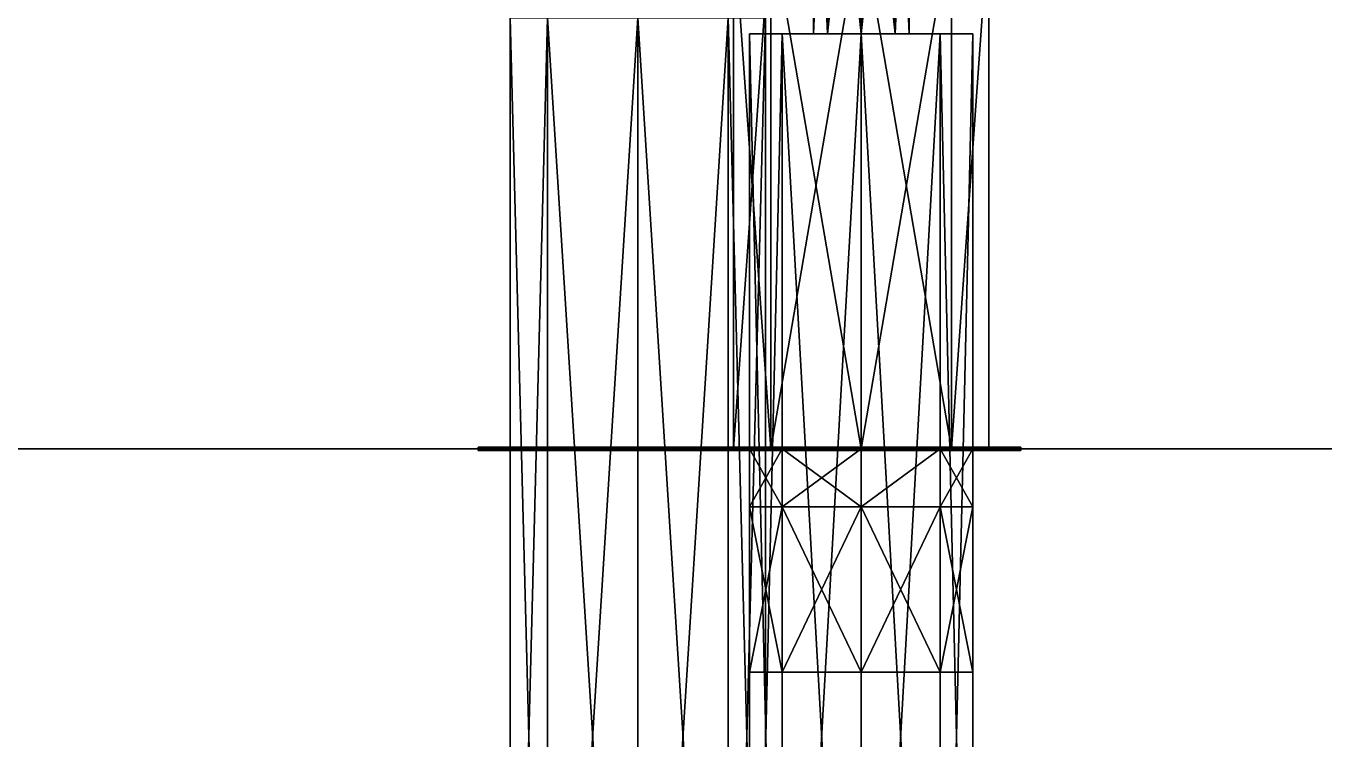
# Model space of a CAD drawing. Extents: x -150 to 2334, y -150 to 2984.
# Drawn here: x 2052.83 to 2093.5, y 767.37 to 789.71 of the extents above; entities that cross this region are included whole.
import ezdxf

# ---------------------------------------------------------------- set-up
doc = ezdxf.new("R2010")
doc.units = 0
for name, color, linetype in [('LAYER0', 7, 'CONTINUOUS'), ('LAYER108', 7, 'CONTINUOUS'), ('LAYER125', 7, 'CONTINUOUS'), ('LAYER142', 7, 'CONTINUOUS'), ('LAYER147', 9, 'CONTINUOUS'), ('LAYER159', 7, 'CONTINUOUS'), ('LAYER164', 9, 'CONTINUOUS'), ('LAYER23', 9, 'CONTINUOUS'), ('LAYER24', 251, 'CONTINUOUS'), ('LAYER243', 7, 'CONTINUOUS'), ('LAYER258', 7, 'CONTINUOUS'), ('LAYER274', 7, 'CONTINUOUS'), ('LAYER275', 251, 'CONTINUOUS'), ('LAYER277', 7, 'CONTINUOUS'), ('LAYER310', 7, 'CONTINUOUS'), ('LAYER48', 9, 'CONTINUOUS'), ('LAYER49', 251, 'CONTINUOUS')]:
    doc.layers.add(name, color=color, linetype=linetype)

msp = doc.modelspace()

# ---------------------------------------------------------------- linework, layer by layer
at = {"layer": 'LAYER0', "invisible_edges": 1}
for points in [[(2334, 2984, -5), (-150, -150, -5), (-150, 2984, -5), (2334, 2984, -5)], [(-150, -150, -5), (2334, 2984, -5), (2334, -150, -5), (-150, -150, -5)], [(2334, -150), (-150, 2984), (-150, -150), (2334, -150)], [(-150, 2984), (2334, -150), (2334, 2984), (-150, 2984)]]:
    msp.add_3dface(points, dxfattribs=at)
at = {"layer": 'LAYER108', "invisible_edges": 1}
for points in [[(2139.4, 1489.128, 866), (1674, 776.4584, 866), (2139.4, 776.4584, 866), (2139.4, 1489.128, 866)], [(1674, 776.4584, 866), (2139.4, 1489.128, 866), (1674, 1489.128, 866), (1674, 776.4584, 866)], [(1674, 1489.128, 848), (2139.4, 776.4584, 848), (1674, 776.4584, 848), (1674, 1489.128, 848)], [(2139.4, 776.4584, 848), (1674, 1489.128, 848), (2139.4, 1489.128, 848), (2139.4, 776.4584, 848)], [(2139.4, 776.4584, 848), (1674, 776.4584, 866), (1674, 776.4584, 848), (2139.4, 776.4584, 848)], [(1674, 776.4584, 866), (2139.4, 776.4584, 848), (2139.4, 776.4584, 866), (1674, 776.4584, 866)]]:
    msp.add_3dface(points, dxfattribs=at)
at = {"layer": 'LAYER125', "invisible_edges": 1}
for points in [[(2139.4, 1489.128, 1934), (1674, 776.4584, 1934), (2139.4, 776.4584, 1934), (2139.4, 1489.128, 1934)], [(1674, 776.4584, 1934), (2139.4, 1489.128, 1934), (1674, 1489.128, 1934), (1674, 776.4584, 1934)], [(1674, 1489.128, 1916), (2139.4, 776.4584, 1916), (1674, 776.4584, 1916), (1674, 1489.128, 1916)], [(2139.4, 776.4584, 1916), (1674, 1489.128, 1916), (2139.4, 1489.128, 1916), (2139.4, 776.4584, 1916)], [(2139.4, 776.4584, 1916), (1674, 776.4584, 1934), (1674, 776.4584, 1916), (2139.4, 776.4584, 1916)], [(1674, 776.4584, 1934), (2139.4, 776.4584, 1916), (2139.4, 776.4584, 1934), (1674, 776.4584, 1934)]]:
    msp.add_3dface(points, dxfattribs=at)
at = {"layer": 'LAYER142', "invisible_edges": 1}
for points in [[(2139.4, 1489.128, 1184), (1614, 776.4584, 1184), (2139.4, 776.4584, 1184), (2139.4, 1489.128, 1184)], [(1614, 776.4584, 1184), (2139.4, 1489.128, 1184), (1614, 1489.128, 1184), (1614, 776.4584, 1184)], [(1614, 1489.128, 1166), (2139.4, 776.4584, 1166), (1614, 776.4584, 1166), (1614, 1489.128, 1166)], [(2139.4, 776.4584, 1166), (1614, 1489.128, 1166), (2139.4, 1489.128, 1166), (2139.4, 776.4584, 1166)], [(2139.4, 776.4584, 1166), (1614, 776.4584, 1184), (1614, 776.4584, 1166), (2139.4, 776.4584, 1166)], [(1614, 776.4584, 1184), (2139.4, 776.4584, 1166), (2139.4, 776.4584, 1184), (1614, 776.4584, 1184)]]:
    msp.add_3dface(points, dxfattribs=at)
at = {"layer": 'LAYER147'}
for points in [[(2076.172, 792.9584, 1177.828), (2075, 792.9584, 1175), (2076.172, 776.4584, 1177.828), (2076.172, 792.9584, 1177.828)], [(2076.172, 776.4584, 1177.828), (2075, 792.9584, 1175), (2075, 776.4584, 1175), (2076.172, 776.4584, 1177.828)], [(2075, 792.9584, 1175), (2076.172, 792.9584, 1172.172), (2075, 776.4584, 1175), (2075, 792.9584, 1175)], [(2075, 776.4584, 1175), (2076.172, 792.9584, 1172.172), (2076.172, 776.4584, 1172.172), (2075, 776.4584, 1175)], [(2079, 792.9584, 1179), (2076.172, 792.9584, 1177.828), (2079, 776.4584, 1179), (2079, 792.9584, 1179)], [(2079, 776.4584, 1179), (2076.172, 792.9584, 1177.828), (2076.172, 776.4584, 1177.828), (2079, 776.4584, 1179)], [(2076.172, 792.9584, 1172.172), (2079, 792.9584, 1171), (2076.172, 776.4584, 1172.172), (2076.172, 792.9584, 1172.172)], [(2076.172, 776.4584, 1172.172), (2079, 792.9584, 1171), (2079, 776.4584, 1171), (2076.172, 776.4584, 1172.172)], [(2076.172, 792.9584, 1172.172), (2079, 792.9584, 1171), (2076.172, 776.4584, 1172.172), (2076.172, 792.9584, 1172.172)], [(2076.172, 776.4584, 1172.172), (2079, 792.9584, 1171), (2079, 776.4584, 1171), (2076.172, 776.4584, 1172.172)], [(2081.828, 792.9584, 1177.828), (2079, 792.9584, 1179), (2081.828, 776.4584, 1177.828), (2081.828, 792.9584, 1177.828)], [(2081.828, 776.4584, 1177.828), (2079, 792.9584, 1179), (2079, 776.4584, 1179), (2081.828, 776.4584, 1177.828)], [(2079, 792.9584, 1171), (2081.828, 792.9584, 1172.172), (2079, 776.4584, 1171), (2079, 792.9584, 1171)], [(2079, 776.4584, 1171), (2081.828, 792.9584, 1172.172), (2081.828, 776.4584, 1172.172), (2079, 776.4584, 1171)], [(2081.828, 792.9584, 1177.828), (2081.828, 776.4584, 1177.828), (2083, 792.9584, 1175), (2081.828, 792.9584, 1177.828)], [(2083, 792.9584, 1175), (2081.828, 776.4584, 1177.828), (2083, 776.4584, 1175), (2083, 792.9584, 1175)], [(2083, 776.4584, 1175), (2081.828, 776.4584, 1172.172), (2083, 792.9584, 1175), (2083, 776.4584, 1175)], [(2083, 792.9584, 1175), (2081.828, 776.4584, 1172.172), (2081.828, 792.9584, 1172.172), (2083, 792.9584, 1175)], [(2084, 776.5084, 1180), (2084, 776.5084, 1170), (2074, 776.5084, 1180), (2084, 776.5084, 1180)], [(2074, 776.5084, 1180), (2084, 776.5084, 1170), (2074, 776.5084, 1170), (2074, 776.5084, 1180)], [(2084, 776.4084, 1180), (2084, 776.5084, 1180), (2074, 776.4084, 1180), (2084, 776.4084, 1180)], [(2074, 776.4084, 1180), (2084, 776.5084, 1180), (2074, 776.5084, 1180), (2074, 776.4084, 1180)], [(2074, 776.5084, 1180), (2074, 776.4084, 1180), (2074, 776.5084, 1170), (2074, 776.5084, 1180)], [(2074, 776.5084, 1170), (2074, 776.4084, 1180), (2074, 776.4084, 1170), (2074, 776.5084, 1170)], [(2074, 776.4084, 1170), (2074, 776.5084, 1170), (2084, 776.4084, 1170), (2074, 776.4084, 1170)], [(2084, 776.4084, 1170), (2074, 776.5084, 1170), (2084, 776.5084, 1170), (2084, 776.4084, 1170)], [(2084, 776.5084, 1180), (2084, 776.5084, 1170), (2074, 776.5084, 1180), (2084, 776.5084, 1180)], [(2074, 776.5084, 1180), (2084, 776.5084, 1170), (2074, 776.5084, 1170), (2074, 776.5084, 1180)], [(2074, 776.5084, 1170), (2074, 776.4084, 1170), (2074, 776.5084, 1180), (2074, 776.5084, 1170)], [(2074, 776.5084, 1180), (2074, 776.4084, 1170), (2074, 776.4084, 1180), (2074, 776.5084, 1180)], [(2074, 776.4084, 1170), (2074, 776.5084, 1170), (2084, 776.4084, 1170), (2074, 776.4084, 1170)], [(2084, 776.4084, 1170), (2074, 776.5084, 1170), (2084, 776.5084, 1170), (2084, 776.4084, 1170)], [(2084, 776.4084, 1180), (2084, 776.5084, 1180), (2074, 776.4084, 1180), (2084, 776.4084, 1180)], [(2074, 776.4084, 1180), (2084, 776.5084, 1180), (2074, 776.5084, 1180), (2074, 776.4084, 1180)], [(2075.5, 776.4584, 1175), (2075.5, 774.6381, 1175), (2076.525, 776.4584, 1177.475), (2075.5, 776.4584, 1175)], [(2076.525, 776.4584, 1177.475), (2075.5, 774.6381, 1175), (2076.525, 774.6381, 1177.475), (2076.525, 776.4584, 1177.475)], [(2076.525, 776.4584, 1172.525), (2076.525, 774.6381, 1172.525), (2075.5, 776.4584, 1175), (2076.525, 776.4584, 1172.525)], [(2075.5, 776.4584, 1175), (2076.525, 774.6381, 1172.525), (2075.5, 774.6381, 1175), (2075.5, 776.4584, 1175)], [(2076.525, 776.4584, 1177.475), (2076.525, 774.6381, 1177.475), (2079, 776.4584, 1178.5), (2076.525, 776.4584, 1177.475)], [(2079, 776.4584, 1178.5), (2076.525, 774.6381, 1177.475), (2079, 774.6381, 1178.5), (2079, 776.4584, 1178.5)], [(2076.525, 774.6381, 1172.525), (2076.525, 776.4584, 1172.525), (2079, 774.6381, 1171.5), (2076.525, 774.6381, 1172.525)], [(2079, 774.6381, 1171.5), (2076.525, 776.4584, 1172.525), (2079, 776.4584, 1171.5), (2079, 774.6381, 1171.5)], [(2076.525, 776.4584, 1172.525), (2079, 776.4584, 1171.5), (2076.525, 774.6381, 1172.525), (2076.525, 776.4584, 1172.525)], [(2076.525, 774.6381, 1172.525), (2079, 776.4584, 1171.5), (2079, 774.6381, 1171.5), (2076.525, 774.6381, 1172.525)], [(2079, 776.4584, 1178.5), (2079, 774.6381, 1178.5), (2081.475, 776.4584, 1177.475), (2079, 776.4584, 1178.5)], [(2081.475, 776.4584, 1177.475), (2079, 774.6381, 1178.5), (2081.475, 774.6381, 1177.475), (2081.475, 776.4584, 1177.475)], [(2081.475, 774.6381, 1172.525), (2079, 774.6381, 1171.5), (2081.475, 776.4584, 1172.525), (2081.475, 774.6381, 1172.525)], [(2081.475, 776.4584, 1172.525), (2079, 774.6381, 1171.5), (2079, 776.4584, 1171.5), (2081.475, 776.4584, 1172.525)], [(2081.475, 774.6381, 1177.475), (2082.5, 774.6381, 1175), (2081.475, 776.4584, 1177.475), (2081.475, 774.6381, 1177.475)], [(2081.475, 776.4584, 1177.475), (2082.5, 774.6381, 1175), (2082.5, 776.4584, 1175), (2081.475, 776.4584, 1177.475)], [(2082.5, 774.6381, 1175), (2081.475, 774.6381, 1172.525), (2082.5, 776.4584, 1175), (2082.5, 774.6381, 1175)], [(2082.5, 776.4584, 1175), (2081.475, 774.6381, 1172.525), (2081.475, 776.4584, 1172.525), (2082.5, 776.4584, 1175)], [(2084, 776.5084, 1170), (2084, 776.4084, 1170), (2084, 776.5084, 1180), (2084, 776.5084, 1170)], [(2084, 776.5084, 1180), (2084, 776.4084, 1170), (2084, 776.4084, 1180), (2084, 776.5084, 1180)], [(2084, 776.4084, 1170), (2084, 776.5084, 1170), (2084, 776.4084, 1180), (2084, 776.4084, 1170)], [(2084, 776.4084, 1180), (2084, 776.5084, 1170), (2084, 776.5084, 1180), (2084, 776.4084, 1180)], [(2084, 776.4084, 1180), (2084, 776.4084, 1170), (2074, 776.4084, 1180), (2084, 776.4084, 1180)], [(2074, 776.4084, 1180), (2084, 776.4084, 1170), (2074, 776.4084, 1170), (2074, 776.4084, 1180)], [(2074, 776.4084, 1180), (2074, 776.4084, 1170), (2084, 776.4084, 1180), (2074, 776.4084, 1180)], [(2084, 776.4084, 1180), (2074, 776.4084, 1170), (2084, 776.4084, 1170), (2084, 776.4084, 1180)], [(2076.525, 774.6381, 1177.475), (2075.5, 774.6381, 1175), (2076.525, 769.4584, 1177.475), (2076.525, 774.6381, 1177.475)], [(2076.525, 769.4584, 1177.475), (2075.5, 774.6381, 1175), (2075.5, 769.4584, 1175), (2076.525, 769.4584, 1177.475)], [(2075.5, 774.6381, 1175), (2076.525, 774.6381, 1172.525), (2075.5, 769.4584, 1175), (2075.5, 774.6381, 1175)], [(2075.5, 769.4584, 1175), (2076.525, 774.6381, 1172.525), (2076.525, 769.4584, 1172.525), (2075.5, 769.4584, 1175)], [(2079, 774.6381, 1178.5), (2076.525, 774.6381, 1177.475), (2079, 769.4584, 1178.5), (2079, 774.6381, 1178.5)], [(2079, 769.4584, 1178.5), (2076.525, 774.6381, 1177.475), (2076.525, 769.4584, 1177.475), (2079, 769.4584, 1178.5)], [(2076.525, 769.4584, 1172.525), (2076.525, 774.6381, 1172.525), (2079, 769.4584, 1171.5), (2076.525, 769.4584, 1172.525)], [(2079, 769.4584, 1171.5), (2076.525, 774.6381, 1172.525), (2079, 774.6381, 1171.5), (2079, 769.4584, 1171.5)], [(2076.525, 774.6381, 1172.525), (2079, 774.6381, 1171.5), (2076.525, 769.4584, 1172.525), (2076.525, 774.6381, 1172.525)], [(2076.525, 769.4584, 1172.525), (2079, 774.6381, 1171.5), (2079, 769.4584, 1171.5), (2076.525, 769.4584, 1172.525)], [(2081.475, 774.6381, 1177.475), (2079, 774.6381, 1178.5), (2081.475, 769.4584, 1177.475), (2081.475, 774.6381, 1177.475)], [(2081.475, 769.4584, 1177.475), (2079, 774.6381, 1178.5), (2079, 769.4584, 1178.5), (2081.475, 769.4584, 1177.475)], [(2081.475, 769.4584, 1172.525), (2079, 769.4584, 1171.5), (2081.475, 774.6381, 1172.525), (2081.475, 769.4584, 1172.525)], [(2081.475, 774.6381, 1172.525), (2079, 769.4584, 1171.5), (2079, 774.6381, 1171.5), (2081.475, 774.6381, 1172.525)], [(2081.475, 769.4584, 1177.475), (2082.5, 769.4584, 1175), (2081.475, 774.6381, 1177.475), (2081.475, 769.4584, 1177.475)], [(2081.475, 774.6381, 1177.475), (2082.5, 769.4584, 1175), (2082.5, 774.6381, 1175), (2081.475, 774.6381, 1177.475)], [(2082.5, 769.4584, 1175), (2081.475, 769.4584, 1172.525), (2082.5, 774.6381, 1175), (2082.5, 769.4584, 1175)], [(2082.5, 774.6381, 1175), (2081.475, 769.4584, 1172.525), (2081.475, 774.6381, 1172.525), (2082.5, 774.6381, 1175)], [(2076.525, 769.4584, 1177.475), (2075.5, 769.4584, 1175), (2082.5, 769.4584, 1175), (2076.525, 769.4584, 1177.475)], [(2082.5, 769.4584, 1175), (2075.5, 769.4584, 1175), (2081.475, 769.4584, 1172.525), (2082.5, 769.4584, 1175)], [(2081.475, 769.4584, 1172.525), (2075.5, 769.4584, 1175), (2079, 769.4584, 1171.5), (2081.475, 769.4584, 1172.525)], [(2079, 769.4584, 1171.5), (2075.5, 769.4584, 1175), (2076.525, 769.4584, 1172.525), (2079, 769.4584, 1171.5)], [(2079, 769.4584, 1178.5), (2076.525, 769.4584, 1177.475), (2081.475, 769.4584, 1177.475), (2079, 769.4584, 1178.5)], [(2081.475, 769.4584, 1177.475), (2076.525, 769.4584, 1177.475), (2082.5, 769.4584, 1175), (2081.475, 769.4584, 1177.475)]]:
    msp.add_3dface(points, dxfattribs=at)
at = {"layer": 'LAYER159', "invisible_edges": 1}
for points in [[(2139.4, 1489.128, 1578), (1614, 776.4584, 1578), (2139.4, 776.4584, 1578), (2139.4, 1489.128, 1578)], [(1614, 776.4584, 1578), (2139.4, 1489.128, 1578), (1614, 1489.128, 1578), (1614, 776.4584, 1578)], [(1614, 1489.128, 1560), (2139.4, 776.4584, 1560), (1614, 776.4584, 1560), (1614, 1489.128, 1560)], [(2139.4, 776.4584, 1560), (1614, 1489.128, 1560), (2139.4, 1489.128, 1560), (2139.4, 776.4584, 1560)], [(2139.4, 776.4584, 1560), (1614, 776.4584, 1578), (1614, 776.4584, 1560), (2139.4, 776.4584, 1560)], [(1614, 776.4584, 1578), (2139.4, 776.4584, 1560), (2139.4, 776.4584, 1578), (1614, 776.4584, 1578)]]:
    msp.add_3dface(points, dxfattribs=at)
at = {"layer": 'LAYER164'}
for points in [[(2076.172, 792.9584, 1571.828), (2075, 792.9584, 1569), (2076.172, 776.4584, 1571.828), (2076.172, 792.9584, 1571.828)], [(2076.172, 776.4584, 1571.828), (2075, 792.9584, 1569), (2075, 776.4584, 1569), (2076.172, 776.4584, 1571.828)], [(2075, 792.9584, 1569), (2076.172, 792.9584, 1566.172), (2075, 776.4584, 1569), (2075, 792.9584, 1569)], [(2075, 776.4584, 1569), (2076.172, 792.9584, 1566.172), (2076.172, 776.4584, 1566.172), (2075, 776.4584, 1569)], [(2079, 792.9584, 1573), (2076.172, 792.9584, 1571.828), (2079, 776.4584, 1573), (2079, 792.9584, 1573)], [(2079, 776.4584, 1573), (2076.172, 792.9584, 1571.828), (2076.172, 776.4584, 1571.828), (2079, 776.4584, 1573)], [(2076.172, 792.9584, 1566.172), (2079, 792.9584, 1565), (2076.172, 776.4584, 1566.172), (2076.172, 792.9584, 1566.172)], [(2076.172, 776.4584, 1566.172), (2079, 792.9584, 1565), (2079, 776.4584, 1565), (2076.172, 776.4584, 1566.172)], [(2076.172, 792.9584, 1566.172), (2079, 792.9584, 1565), (2076.172, 776.4584, 1566.172), (2076.172, 792.9584, 1566.172)], [(2076.172, 776.4584, 1566.172), (2079, 792.9584, 1565), (2079, 776.4584, 1565), (2076.172, 776.4584, 1566.172)], [(2081.828, 792.9584, 1571.828), (2079, 792.9584, 1573), (2081.828, 776.4584, 1571.828), (2081.828, 792.9584, 1571.828)], [(2081.828, 776.4584, 1571.828), (2079, 792.9584, 1573), (2079, 776.4584, 1573), (2081.828, 776.4584, 1571.828)], [(2079, 792.9584, 1565), (2081.828, 792.9584, 1566.172), (2079, 776.4584, 1565), (2079, 792.9584, 1565)], [(2079, 776.4584, 1565), (2081.828, 792.9584, 1566.172), (2081.828, 776.4584, 1566.172), (2079, 776.4584, 1565)], [(2081.828, 792.9584, 1571.828), (2081.828, 776.4584, 1571.828), (2083, 792.9584, 1569), (2081.828, 792.9584, 1571.828)], [(2083, 792.9584, 1569), (2081.828, 776.4584, 1571.828), (2083, 776.4584, 1569), (2083, 792.9584, 1569)], [(2083, 776.4584, 1569), (2081.828, 776.4584, 1566.172), (2083, 792.9584, 1569), (2083, 776.4584, 1569)], [(2083, 792.9584, 1569), (2081.828, 776.4584, 1566.172), (2081.828, 792.9584, 1566.172), (2083, 792.9584, 1569)], [(2084, 776.5084, 1574), (2084, 776.5084, 1564), (2074, 776.5084, 1574), (2084, 776.5084, 1574)], [(2074, 776.5084, 1574), (2084, 776.5084, 1564), (2074, 776.5084, 1564), (2074, 776.5084, 1574)], [(2084, 776.4084, 1574), (2084, 776.5084, 1574), (2074, 776.4084, 1574), (2084, 776.4084, 1574)], [(2074, 776.4084, 1574), (2084, 776.5084, 1574), (2074, 776.5084, 1574), (2074, 776.4084, 1574)], [(2074, 776.5084, 1574), (2074, 776.4084, 1574), (2074, 776.5084, 1564), (2074, 776.5084, 1574)], [(2074, 776.5084, 1564), (2074, 776.4084, 1574), (2074, 776.4084, 1564), (2074, 776.5084, 1564)], [(2074, 776.4084, 1564), (2074, 776.5084, 1564), (2084, 776.4084, 1564), (2074, 776.4084, 1564)], [(2084, 776.4084, 1564), (2074, 776.5084, 1564), (2084, 776.5084, 1564), (2084, 776.4084, 1564)], [(2084, 776.5084, 1574), (2084, 776.5084, 1564), (2074, 776.5084, 1574), (2084, 776.5084, 1574)], [(2074, 776.5084, 1574), (2084, 776.5084, 1564), (2074, 776.5084, 1564), (2074, 776.5084, 1574)], [(2074, 776.5084, 1564), (2074, 776.4084, 1564), (2074, 776.5084, 1574), (2074, 776.5084, 1564)], [(2074, 776.5084, 1574), (2074, 776.4084, 1564), (2074, 776.4084, 1574), (2074, 776.5084, 1574)], [(2074, 776.4084, 1564), (2074, 776.5084, 1564), (2084, 776.4084, 1564), (2074, 776.4084, 1564)], [(2084, 776.4084, 1564), (2074, 776.5084, 1564), (2084, 776.5084, 1564), (2084, 776.4084, 1564)], [(2084, 776.4084, 1574), (2084, 776.5084, 1574), (2074, 776.4084, 1574), (2084, 776.4084, 1574)], [(2074, 776.4084, 1574), (2084, 776.5084, 1574), (2074, 776.5084, 1574), (2074, 776.4084, 1574)], [(2075.5, 776.4584, 1569), (2075.5, 774.6381, 1569), (2076.525, 776.4584, 1571.475), (2075.5, 776.4584, 1569)], [(2076.525, 776.4584, 1571.475), (2075.5, 774.6381, 1569), (2076.525, 774.6381, 1571.475), (2076.525, 776.4584, 1571.475)], [(2076.525, 776.4584, 1566.525), (2076.525, 774.6381, 1566.525), (2075.5, 776.4584, 1569), (2076.525, 776.4584, 1566.525)], [(2075.5, 776.4584, 1569), (2076.525, 774.6381, 1566.525), (2075.5, 774.6381, 1569), (2075.5, 776.4584, 1569)], [(2076.525, 776.4584, 1571.475), (2076.525, 774.6381, 1571.475), (2079, 776.4584, 1572.5), (2076.525, 776.4584, 1571.475)], [(2079, 776.4584, 1572.5), (2076.525, 774.6381, 1571.475), (2079, 774.6381, 1572.5), (2079, 776.4584, 1572.5)], [(2076.525, 774.6381, 1566.525), (2076.525, 776.4584, 1566.525), (2079, 774.6381, 1565.5), (2076.525, 774.6381, 1566.525)], [(2079, 774.6381, 1565.5), (2076.525, 776.4584, 1566.525), (2079, 776.4584, 1565.5), (2079, 774.6381, 1565.5)], [(2076.525, 776.4584, 1566.525), (2079, 776.4584, 1565.5), (2076.525, 774.6381, 1566.525), (2076.525, 776.4584, 1566.525)], [(2076.525, 774.6381, 1566.525), (2079, 776.4584, 1565.5), (2079, 774.6381, 1565.5), (2076.525, 774.6381, 1566.525)], [(2079, 776.4584, 1572.5), (2079, 774.6381, 1572.5), (2081.475, 776.4584, 1571.475), (2079, 776.4584, 1572.5)], [(2081.475, 776.4584, 1571.475), (2079, 774.6381, 1572.5), (2081.475, 774.6381, 1571.475), (2081.475, 776.4584, 1571.475)], [(2081.475, 774.6381, 1566.525), (2079, 774.6381, 1565.5), (2081.475, 776.4584, 1566.525), (2081.475, 774.6381, 1566.525)], [(2081.475, 776.4584, 1566.525), (2079, 774.6381, 1565.5), (2079, 776.4584, 1565.5), (2081.475, 776.4584, 1566.525)], [(2081.475, 774.6381, 1571.475), (2082.5, 774.6381, 1569), (2081.475, 776.4584, 1571.475), (2081.475, 774.6381, 1571.475)], [(2081.475, 776.4584, 1571.475), (2082.5, 774.6381, 1569), (2082.5, 776.4584, 1569), (2081.475, 776.4584, 1571.475)], [(2082.5, 774.6381, 1569), (2081.475, 774.6381, 1566.525), (2082.5, 776.4584, 1569), (2082.5, 774.6381, 1569)], [(2082.5, 776.4584, 1569), (2081.475, 774.6381, 1566.525), (2081.475, 776.4584, 1566.525), (2082.5, 776.4584, 1569)], [(2084, 776.5084, 1564), (2084, 776.4084, 1564), (2084, 776.5084, 1574), (2084, 776.5084, 1564)], [(2084, 776.5084, 1574), (2084, 776.4084, 1564), (2084, 776.4084, 1574), (2084, 776.5084, 1574)], [(2084, 776.4084, 1564), (2084, 776.5084, 1564), (2084, 776.4084, 1574), (2084, 776.4084, 1564)], [(2084, 776.4084, 1574), (2084, 776.5084, 1564), (2084, 776.5084, 1574), (2084, 776.4084, 1574)], [(2084, 776.4084, 1574), (2084, 776.4084, 1564), (2074, 776.4084, 1574), (2084, 776.4084, 1574)], [(2074, 776.4084, 1574), (2084, 776.4084, 1564), (2074, 776.4084, 1564), (2074, 776.4084, 1574)], [(2074, 776.4084, 1574), (2074, 776.4084, 1564), (2084, 776.4084, 1574), (2074, 776.4084, 1574)], [(2084, 776.4084, 1574), (2074, 776.4084, 1564), (2084, 776.4084, 1564), (2084, 776.4084, 1574)], [(2076.525, 774.6381, 1571.475), (2075.5, 774.6381, 1569), (2076.525, 769.4584, 1571.475), (2076.525, 774.6381, 1571.475)], [(2076.525, 769.4584, 1571.475), (2075.5, 774.6381, 1569), (2075.5, 769.4584, 1569), (2076.525, 769.4584, 1571.475)], [(2075.5, 774.6381, 1569), (2076.525, 774.6381, 1566.525), (2075.5, 769.4584, 1569), (2075.5, 774.6381, 1569)], [(2075.5, 769.4584, 1569), (2076.525, 774.6381, 1566.525), (2076.525, 769.4584, 1566.525), (2075.5, 769.4584, 1569)], [(2079, 774.6381, 1572.5), (2076.525, 774.6381, 1571.475), (2079, 769.4584, 1572.5), (2079, 774.6381, 1572.5)], [(2079, 769.4584, 1572.5), (2076.525, 774.6381, 1571.475), (2076.525, 769.4584, 1571.475), (2079, 769.4584, 1572.5)], [(2076.525, 769.4584, 1566.525), (2076.525, 774.6381, 1566.525), (2079, 769.4584, 1565.5), (2076.525, 769.4584, 1566.525)], [(2079, 769.4584, 1565.5), (2076.525, 774.6381, 1566.525), (2079, 774.6381, 1565.5), (2079, 769.4584, 1565.5)], [(2076.525, 774.6381, 1566.525), (2079, 774.6381, 1565.5), (2076.525, 769.4584, 1566.525), (2076.525, 774.6381, 1566.525)], [(2076.525, 769.4584, 1566.525), (2079, 774.6381, 1565.5), (2079, 769.4584, 1565.5), (2076.525, 769.4584, 1566.525)], [(2081.475, 774.6381, 1571.475), (2079, 774.6381, 1572.5), (2081.475, 769.4584, 1571.475), (2081.475, 774.6381, 1571.475)], [(2081.475, 769.4584, 1571.475), (2079, 774.6381, 1572.5), (2079, 769.4584, 1572.5), (2081.475, 769.4584, 1571.475)], [(2081.475, 769.4584, 1566.525), (2079, 769.4584, 1565.5), (2081.475, 774.6381, 1566.525), (2081.475, 769.4584, 1566.525)], [(2081.475, 774.6381, 1566.525), (2079, 769.4584, 1565.5), (2079, 774.6381, 1565.5), (2081.475, 774.6381, 1566.525)], [(2081.475, 769.4584, 1571.475), (2082.5, 769.4584, 1569), (2081.475, 774.6381, 1571.475), (2081.475, 769.4584, 1571.475)], [(2081.475, 774.6381, 1571.475), (2082.5, 769.4584, 1569), (2082.5, 774.6381, 1569), (2081.475, 774.6381, 1571.475)], [(2082.5, 769.4584, 1569), (2081.475, 769.4584, 1566.525), (2082.5, 774.6381, 1569), (2082.5, 769.4584, 1569)], [(2082.5, 774.6381, 1569), (2081.475, 769.4584, 1566.525), (2081.475, 774.6381, 1566.525), (2082.5, 774.6381, 1569)], [(2076.525, 769.4584, 1571.475), (2075.5, 769.4584, 1569), (2082.5, 769.4584, 1569), (2076.525, 769.4584, 1571.475)], [(2082.5, 769.4584, 1569), (2075.5, 769.4584, 1569), (2081.475, 769.4584, 1566.525), (2082.5, 769.4584, 1569)], [(2081.475, 769.4584, 1566.525), (2075.5, 769.4584, 1569), (2079, 769.4584, 1565.5), (2081.475, 769.4584, 1566.525)], [(2079, 769.4584, 1565.5), (2075.5, 769.4584, 1569), (2076.525, 769.4584, 1566.525), (2079, 769.4584, 1565.5)], [(2079, 769.4584, 1572.5), (2076.525, 769.4584, 1571.475), (2081.475, 769.4584, 1571.475), (2079, 769.4584, 1572.5)], [(2081.475, 769.4584, 1571.475), (2076.525, 769.4584, 1571.475), (2082.5, 769.4584, 1569), (2081.475, 769.4584, 1571.475)]]:
    msp.add_3dface(points, dxfattribs=at)
at = {"layer": 'LAYER23'}
for points in [[(2077.939, 799.457, 858.0607), (2077.5, 799.457, 857), (2077.5, 789.457, 857), (2077.939, 799.457, 858.0607)], [(2077.939, 789.457, 858.0607), (2077.939, 799.457, 858.0607), (2077.5, 789.457, 857), (2077.939, 789.457, 858.0607)], [(2077.5, 799.457, 857), (2077.939, 799.457, 855.9393), (2077.939, 789.457, 855.9393), (2077.5, 799.457, 857)], [(2077.5, 789.457, 857), (2077.5, 799.457, 857), (2077.939, 789.457, 855.9393), (2077.5, 789.457, 857)], [(2079, 799.457, 858.5), (2077.939, 799.457, 858.0607), (2077.939, 789.457, 858.0607), (2079, 799.457, 858.5)], [(2079, 789.457, 858.5), (2079, 799.457, 858.5), (2077.939, 789.457, 858.0607), (2079, 789.457, 858.5)], [(2077.939, 799.457, 855.9393), (2079, 799.457, 855.5), (2079, 789.457, 855.5), (2077.939, 799.457, 855.9393)], [(2077.939, 789.457, 855.9393), (2077.939, 799.457, 855.9393), (2079, 789.457, 855.5), (2077.939, 789.457, 855.9393)], [(2080.061, 799.457, 858.0607), (2079, 799.457, 858.5), (2079, 789.457, 858.5), (2080.061, 799.457, 858.0607)], [(2080.061, 789.457, 858.0607), (2080.061, 799.457, 858.0607), (2079, 789.457, 858.5), (2080.061, 789.457, 858.0607)], [(2079, 799.457, 855.5), (2080.061, 799.457, 855.9393), (2080.061, 789.457, 855.9393), (2079, 799.457, 855.5)], [(2079, 789.457, 855.5), (2079, 799.457, 855.5), (2080.061, 789.457, 855.9393), (2079, 789.457, 855.5)], [(2080.5, 799.457, 857), (2080.061, 799.457, 858.0607), (2080.061, 789.457, 858.0607), (2080.5, 799.457, 857)], [(2080.5, 789.457, 857), (2080.5, 799.457, 857), (2080.061, 789.457, 858.0607), (2080.5, 789.457, 857)], [(2080.061, 799.457, 855.9393), (2080.5, 799.457, 857), (2080.5, 789.457, 857), (2080.061, 799.457, 855.9393)], [(2080.061, 789.457, 855.9393), (2080.061, 799.457, 855.9393), (2080.5, 789.457, 857), (2080.061, 789.457, 855.9393)], [(2075.5, 789.457, 857), (2081.475, 789.457, 854.5251), (2076.525, 789.457, 854.5251), (2075.5, 789.457, 857)], [(2076.525, 789.457, 859.4749), (2081.475, 789.457, 854.5251), (2075.5, 789.457, 857), (2076.525, 789.457, 859.4749)], [(2076.525, 789.457, 859.4749), (2075.5, 789.457, 857), (2075.5, 745.457, 857), (2076.525, 789.457, 859.4749)], [(2076.525, 745.457, 859.4749), (2076.525, 789.457, 859.4749), (2075.5, 745.457, 857), (2076.525, 745.457, 859.4749)], [(2075.5, 789.457, 857), (2076.525, 789.457, 854.5251), (2076.525, 745.457, 854.5251), (2075.5, 789.457, 857)], [(2075.5, 745.457, 857), (2075.5, 789.457, 857), (2076.525, 745.457, 854.5251), (2075.5, 745.457, 857)], [(2081.475, 789.457, 854.5251), (2079, 789.457, 853.5), (2076.525, 789.457, 854.5251), (2081.475, 789.457, 854.5251)], [(2082.5, 789.457, 857), (2081.475, 789.457, 854.5251), (2076.525, 789.457, 859.4749), (2082.5, 789.457, 857)], [(2081.475, 789.457, 859.4749), (2082.5, 789.457, 857), (2076.525, 789.457, 859.4749), (2081.475, 789.457, 859.4749)], [(2079, 789.457, 860.5), (2081.475, 789.457, 859.4749), (2076.525, 789.457, 859.4749), (2079, 789.457, 860.5)], [(2079, 789.457, 860.5), (2076.525, 789.457, 859.4749), (2076.525, 745.457, 859.4749), (2079, 789.457, 860.5)], [(2079, 745.457, 860.5), (2079, 789.457, 860.5), (2076.525, 745.457, 859.4749), (2079, 745.457, 860.5)], [(2076.525, 789.457, 854.5251), (2079, 789.457, 853.5), (2079, 745.457, 853.5), (2076.525, 789.457, 854.5251)], [(2076.525, 745.457, 854.5251), (2076.525, 789.457, 854.5251), (2079, 745.457, 853.5), (2076.525, 745.457, 854.5251)], [(2081.475, 789.457, 859.4749), (2079, 789.457, 860.5), (2079, 745.457, 860.5), (2081.475, 789.457, 859.4749)], [(2081.475, 745.457, 859.4749), (2081.475, 789.457, 859.4749), (2079, 745.457, 860.5), (2081.475, 745.457, 859.4749)], [(2079, 789.457, 853.5), (2081.475, 789.457, 854.5251), (2081.475, 745.457, 854.5251), (2079, 789.457, 853.5)], [(2079, 745.457, 853.5), (2079, 789.457, 853.5), (2081.475, 745.457, 854.5251), (2079, 745.457, 853.5)], [(2082.5, 789.457, 857), (2081.475, 789.457, 859.4749), (2081.475, 745.457, 859.4749), (2082.5, 789.457, 857)], [(2082.5, 745.457, 857), (2082.5, 789.457, 857), (2081.475, 745.457, 859.4749), (2082.5, 745.457, 857)], [(2081.475, 789.457, 854.5251), (2082.5, 789.457, 857), (2082.5, 745.457, 857), (2081.475, 789.457, 854.5251)], [(2081.475, 745.457, 854.5251), (2081.475, 789.457, 854.5251), (2082.5, 745.457, 857), (2081.475, 745.457, 854.5251)]]:
    msp.add_3dface(points, dxfattribs=at)
at = {"layer": 'LAYER24'}
for points in [[(2074, 776.407, 852), (2074, 776.407, 852), (2074, 776.507, 852), (2074, 776.407, 852)], [(2074, 776.507, 862), (2074, 776.507, 852), (2074, 776.407, 852), (2074, 776.407, 862)], [(2084, 776.407, 852), (2074, 776.407, 852), (2074, 776.507, 852), (2084, 776.507, 852)], [(2084, 776.507, 852), (2074, 776.507, 852), (2074, 776.507, 862), (2084, 776.507, 862)], [(2084, 776.507, 862), (2074, 776.507, 862), (2074, 776.407, 862), (2084, 776.407, 862)], [(2084, 776.507, 862), (2084, 776.507, 852), (2084, 776.507, 862)], [(2084, 776.407, 862), (2084, 776.407, 862), (2084, 776.507, 862), (2084, 776.407, 862)], [(2084, 776.407, 862), (2084, 776.407, 852), (2084, 776.507, 852), (2084, 776.507, 862)], [(2084, 776.407, 852), (2074, 776.407, 852), (2074, 776.407, 852), (2084, 776.407, 852)], [(2074, 776.407, 862), (2074, 776.407, 852), (2084, 776.407, 852), (2084, 776.407, 862)]]:
    msp.add_3dface(points, dxfattribs=at)
at = {"layer": 'LAYER243', "invisible_edges": 1}
for points in [[(2164, 776.458), (1614, 758.458), (1614, 776.458), (2164, 776.458)], [(1614, 758.458), (2164, 776.458), (2164, 758.458), (1614, 758.458)], [(2164, 758.458, 2350), (1614, 776.458, 2350), (1614, 758.458, 2350), (2164, 758.458, 2350)], [(1614, 776.458, 2350), (2164, 758.458, 2350), (2164, 776.458, 2350), (1614, 776.458, 2350)], [(1614, 776.458, 2350), (2164, 776.458), (1614, 776.458), (1614, 776.458, 2350)], [(2164, 776.458), (1614, 776.458, 2350), (2164, 776.458, 2350), (2164, 776.458)]]:
    msp.add_3dface(points, dxfattribs=at)
at = {"layer": 'LAYER258'}
for points in [[(2069.172, 744.958, 86.17157), (2068, 789.958, 89), (2069.172, 789.958, 86.17157), (2069.172, 744.958, 86.17157)], [(2068, 744.958, 89), (2068, 789.958, 89), (2069.172, 744.958, 86.17157), (2068, 744.958, 89)], [(2068, 744.958, 89), (2069.172, 789.958, 91.82843), (2068, 789.958, 89), (2068, 744.958, 89)], [(2069.172, 744.958, 91.82843), (2069.172, 789.958, 91.82843), (2068, 744.958, 89), (2069.172, 744.958, 91.82843)], [(2072, 744.958, 85), (2069.172, 789.958, 86.17157), (2072, 789.958, 85), (2072, 744.958, 85)], [(2069.172, 744.958, 86.17157), (2069.172, 789.958, 86.17157), (2072, 744.958, 85), (2069.172, 744.958, 86.17157)], [(2069.172, 744.958, 91.82843), (2072, 789.958, 93), (2069.172, 789.958, 91.82843), (2069.172, 744.958, 91.82843)], [(2072, 744.958, 93), (2072, 789.958, 93), (2069.172, 744.958, 91.82843), (2072, 744.958, 93)], [(2074.828, 789.958, 86.17157), (2072, 744.958, 85), (2072, 789.958, 85), (2074.828, 789.958, 86.17157)], [(2074.828, 744.958, 86.17157), (2072, 744.958, 85), (2074.828, 789.958, 86.17157), (2074.828, 744.958, 86.17157)], [(2074.828, 789.958, 91.82843), (2072, 744.958, 93), (2074.828, 744.958, 91.82843), (2074.828, 789.958, 91.82843)], [(2072, 789.958, 93), (2072, 744.958, 93), (2074.828, 789.958, 91.82843), (2072, 789.958, 93)], [(2074.828, 789.958, 86.17157), (2076, 744.958, 89), (2074.828, 744.958, 86.17157), (2074.828, 789.958, 86.17157)], [(2076, 789.958, 89), (2076, 744.958, 89), (2074.828, 789.958, 86.17157), (2076, 789.958, 89)], [(2076, 789.958, 89), (2074.828, 744.958, 91.82843), (2076, 744.958, 89), (2076, 789.958, 89)], [(2074.828, 789.958, 91.82843), (2074.828, 744.958, 91.82843), (2076, 789.958, 89), (2074.828, 789.958, 91.82843)], [(2077, 776.508, 84), (2067, 776.408, 84), (2067, 776.508, 84), (2077, 776.508, 84)], [(2077, 776.408, 84), (2067, 776.408, 84), (2077, 776.508, 84), (2077, 776.408, 84)], [(2067, 776.508, 94), (2077, 776.408, 94), (2077, 776.508, 94), (2067, 776.508, 94)], [(2067, 776.408, 94), (2077, 776.408, 94), (2067, 776.508, 94), (2067, 776.408, 94)], [(2067, 776.508, 94), (2067, 776.408, 84), (2067, 776.408, 94), (2067, 776.508, 94)], [(2067, 776.508, 84), (2067, 776.408, 84), (2067, 776.508, 94), (2067, 776.508, 84)], [(2067, 776.508, 94), (2077, 776.508, 84), (2067, 776.508, 84), (2067, 776.508, 94)], [(2077, 776.508, 94), (2077, 776.508, 84), (2067, 776.508, 94), (2077, 776.508, 94)], [(2077, 776.508, 94), (2077, 776.408, 84), (2077, 776.508, 84), (2077, 776.508, 94)], [(2077, 776.408, 94), (2077, 776.408, 84), (2077, 776.508, 94), (2077, 776.408, 94)], [(2077, 776.408, 94), (2067, 776.408, 84), (2077, 776.408, 84), (2077, 776.408, 94)], [(2067, 776.408, 94), (2067, 776.408, 84), (2077, 776.408, 94), (2067, 776.408, 94)]]:
    msp.add_3dface(points, dxfattribs=at)
at = {"layer": 'LAYER274'}
for points in [[(2069.172, 789.958, 2342.828), (2068, 744.958, 2340), (2069.172, 744.958, 2342.828), (2069.172, 789.958, 2342.828)], [(2068, 789.958, 2340), (2068, 744.958, 2340), (2069.172, 789.958, 2342.828), (2068, 789.958, 2340)], [(2068, 789.958, 2340), (2069.172, 744.958, 2337.172), (2068, 744.958, 2340), (2068, 789.958, 2340)], [(2069.172, 789.958, 2337.172), (2069.172, 744.958, 2337.172), (2068, 789.958, 2340), (2069.172, 789.958, 2337.172)], [(2072, 789.958, 2344), (2069.172, 744.958, 2342.828), (2072, 744.958, 2344), (2072, 789.958, 2344)], [(2069.172, 789.958, 2342.828), (2069.172, 744.958, 2342.828), (2072, 789.958, 2344), (2069.172, 789.958, 2342.828)], [(2069.172, 789.958, 2337.172), (2072, 744.958, 2336), (2069.172, 744.958, 2337.172), (2069.172, 789.958, 2337.172)], [(2072, 789.958, 2336), (2072, 744.958, 2336), (2069.172, 789.958, 2337.172), (2072, 789.958, 2336)], [(2074.828, 744.958, 2342.828), (2072, 789.958, 2344), (2072, 744.958, 2344), (2074.828, 744.958, 2342.828)], [(2074.828, 789.958, 2342.828), (2072, 789.958, 2344), (2074.828, 744.958, 2342.828), (2074.828, 789.958, 2342.828)], [(2074.828, 744.958, 2337.172), (2072, 789.958, 2336), (2074.828, 789.958, 2337.172), (2074.828, 744.958, 2337.172)], [(2072, 744.958, 2336), (2072, 789.958, 2336), (2074.828, 744.958, 2337.172), (2072, 744.958, 2336)], [(2074.828, 744.958, 2342.828), (2076, 789.958, 2340), (2074.828, 789.958, 2342.828), (2074.828, 744.958, 2342.828)], [(2076, 744.958, 2340), (2076, 789.958, 2340), (2074.828, 744.958, 2342.828), (2076, 744.958, 2340)], [(2076, 744.958, 2340), (2074.828, 789.958, 2337.172), (2076, 789.958, 2340), (2076, 744.958, 2340)], [(2074.828, 744.958, 2337.172), (2074.828, 789.958, 2337.172), (2076, 744.958, 2340), (2074.828, 744.958, 2337.172)]]:
    msp.add_3dface(points, dxfattribs=at)
at = {"layer": 'LAYER275'}
for points in [[(2067, 776.508, 2345), (2067, 776.508, 2335), (2067, 776.508, 2345)], [(2067, 776.508, 2345), (2067, 776.408, 2345), (2067, 776.408, 2345), (2067, 776.508, 2345)], [(2067, 776.408, 2345), (2067, 776.408, 2335), (2067, 776.508, 2335), (2067, 776.508, 2345)], [(2067, 776.408, 2335), (2077, 776.408, 2335), (2077, 776.508, 2335), (2067, 776.508, 2335)], [(2067, 776.508, 2335), (2077, 776.508, 2335), (2077, 776.508, 2345), (2067, 776.508, 2345)], [(2067, 776.508, 2345), (2077, 776.508, 2345), (2077, 776.408, 2345), (2067, 776.408, 2345)], [(2077, 776.508, 2335), (2077, 776.408, 2335), (2077, 776.408, 2335), (2077, 776.508, 2335)], [(2077, 776.508, 2345), (2077, 776.508, 2335), (2077, 776.408, 2335), (2077, 776.408, 2345)], [(2077, 776.408, 2335), (2077, 776.408, 2335), (2067, 776.408, 2335), (2077, 776.408, 2335)], [(2077, 776.408, 2345), (2077, 776.408, 2335), (2067, 776.408, 2335), (2067, 776.408, 2345)]]:
    msp.add_3dface(points, dxfattribs=at)
at = {"layer": 'LAYER277', "invisible_edges": 1}
for points in [[(2164, 776.455, 80), (1614, 1489.125, 80), (2164, 1489.125, 80), (2164, 776.455, 80)], [(1614, 1489.125, 80), (2164, 776.455, 80), (1614, 776.455, 80), (1614, 1489.125, 80)], [(1614, 776.455, 98), (2164, 1489.125, 98), (1614, 1489.125, 98), (1614, 776.455, 98)], [(2164, 1489.125, 98), (1614, 776.455, 98), (2164, 776.455, 98), (2164, 1489.125, 98)], [(2164, 776.455, 80), (1614, 776.455, 98), (1614, 776.455, 80), (2164, 776.455, 80)], [(1614, 776.455, 98), (2164, 776.455, 80), (2164, 776.455, 98), (1614, 776.455, 98)]]:
    msp.add_3dface(points, dxfattribs=at)
at = {"layer": 'LAYER310', "invisible_edges": 1}
for points in [[(2164, 1489.125, 2349), (1614, 776.455, 2349), (2164, 776.455, 2349), (2164, 1489.125, 2349)], [(1614, 776.455, 2349), (2164, 1489.125, 2349), (1614, 1489.125, 2349), (1614, 776.455, 2349)], [(1614, 1489.125, 2331), (2164, 776.455, 2331), (1614, 776.455, 2331), (1614, 1489.125, 2331)], [(2164, 776.455, 2331), (1614, 1489.125, 2331), (2164, 1489.125, 2331), (2164, 776.455, 2331)], [(2164, 776.455, 2331), (1614, 776.455, 2349), (1614, 776.455, 2331), (2164, 776.455, 2331)], [(1614, 776.455, 2349), (2164, 776.455, 2331), (2164, 776.455, 2349), (1614, 776.455, 2349)]]:
    msp.add_3dface(points, dxfattribs=at)
at = {"layer": 'LAYER48'}
for points in [[(2077.939, 799.457, 1926.061), (2077.5, 799.457, 1925), (2077.5, 789.457, 1925), (2077.939, 799.457, 1926.061)], [(2077.939, 789.457, 1926.061), (2077.939, 799.457, 1926.061), (2077.5, 789.457, 1925), (2077.939, 789.457, 1926.061)], [(2077.5, 799.457, 1925), (2077.939, 799.457, 1923.939), (2077.939, 789.457, 1923.939), (2077.5, 799.457, 1925)], [(2077.5, 789.457, 1925), (2077.5, 799.457, 1925), (2077.939, 789.457, 1923.939), (2077.5, 789.457, 1925)], [(2079, 799.457, 1926.5), (2077.939, 799.457, 1926.061), (2077.939, 789.457, 1926.061), (2079, 799.457, 1926.5)], [(2079, 789.457, 1926.5), (2079, 799.457, 1926.5), (2077.939, 789.457, 1926.061), (2079, 789.457, 1926.5)], [(2077.939, 799.457, 1923.939), (2079, 799.457, 1923.5), (2079, 789.457, 1923.5), (2077.939, 799.457, 1923.939)], [(2077.939, 789.457, 1923.939), (2077.939, 799.457, 1923.939), (2079, 789.457, 1923.5), (2077.939, 789.457, 1923.939)], [(2080.061, 799.457, 1926.061), (2079, 799.457, 1926.5), (2079, 789.457, 1926.5), (2080.061, 799.457, 1926.061)], [(2080.061, 789.457, 1926.061), (2080.061, 799.457, 1926.061), (2079, 789.457, 1926.5), (2080.061, 789.457, 1926.061)], [(2079, 799.457, 1923.5), (2080.061, 799.457, 1923.939), (2080.061, 789.457, 1923.939), (2079, 799.457, 1923.5)], [(2079, 789.457, 1923.5), (2079, 799.457, 1923.5), (2080.061, 789.457, 1923.939), (2079, 789.457, 1923.5)], [(2080.5, 799.457, 1925), (2080.061, 799.457, 1926.061), (2080.061, 789.457, 1926.061), (2080.5, 799.457, 1925)], [(2080.5, 789.457, 1925), (2080.5, 799.457, 1925), (2080.061, 789.457, 1926.061), (2080.5, 789.457, 1925)], [(2080.061, 799.457, 1923.939), (2080.5, 799.457, 1925), (2080.5, 789.457, 1925), (2080.061, 799.457, 1923.939)], [(2080.061, 789.457, 1923.939), (2080.061, 799.457, 1923.939), (2080.5, 789.457, 1925), (2080.061, 789.457, 1923.939)], [(2075.5, 789.457, 1925), (2081.475, 789.457, 1922.525), (2076.525, 789.457, 1922.525), (2075.5, 789.457, 1925)], [(2076.525, 789.457, 1927.475), (2081.475, 789.457, 1922.525), (2075.5, 789.457, 1925), (2076.525, 789.457, 1927.475)], [(2076.525, 789.457, 1927.475), (2075.5, 789.457, 1925), (2075.5, 745.457, 1925), (2076.525, 789.457, 1927.475)], [(2076.525, 745.457, 1927.475), (2076.525, 789.457, 1927.475), (2075.5, 745.457, 1925), (2076.525, 745.457, 1927.475)], [(2075.5, 789.457, 1925), (2076.525, 789.457, 1922.525), (2076.525, 745.457, 1922.525), (2075.5, 789.457, 1925)], [(2075.5, 745.457, 1925), (2075.5, 789.457, 1925), (2076.525, 745.457, 1922.525), (2075.5, 745.457, 1925)], [(2081.475, 789.457, 1922.525), (2079, 789.457, 1921.5), (2076.525, 789.457, 1922.525), (2081.475, 789.457, 1922.525)], [(2082.5, 789.457, 1925), (2081.475, 789.457, 1922.525), (2076.525, 789.457, 1927.475), (2082.5, 789.457, 1925)], [(2081.475, 789.457, 1927.475), (2082.5, 789.457, 1925), (2076.525, 789.457, 1927.475), (2081.475, 789.457, 1927.475)], [(2079, 789.457, 1928.5), (2081.475, 789.457, 1927.475), (2076.525, 789.457, 1927.475), (2079, 789.457, 1928.5)], [(2079, 789.457, 1928.5), (2076.525, 789.457, 1927.475), (2076.525, 745.457, 1927.475), (2079, 789.457, 1928.5)], [(2079, 745.457, 1928.5), (2079, 789.457, 1928.5), (2076.525, 745.457, 1927.475), (2079, 745.457, 1928.5)], [(2076.525, 789.457, 1922.525), (2079, 789.457, 1921.5), (2079, 745.457, 1921.5), (2076.525, 789.457, 1922.525)], [(2076.525, 745.457, 1922.525), (2076.525, 789.457, 1922.525), (2079, 745.457, 1921.5), (2076.525, 745.457, 1922.525)], [(2081.475, 789.457, 1927.475), (2079, 789.457, 1928.5), (2079, 745.457, 1928.5), (2081.475, 789.457, 1927.475)], [(2081.475, 745.457, 1927.475), (2081.475, 789.457, 1927.475), (2079, 745.457, 1928.5), (2081.475, 745.457, 1927.475)], [(2079, 789.457, 1921.5), (2081.475, 789.457, 1922.525), (2081.475, 745.457, 1922.525), (2079, 789.457, 1921.5)], [(2079, 745.457, 1921.5), (2079, 789.457, 1921.5), (2081.475, 745.457, 1922.525), (2079, 745.457, 1921.5)], [(2082.5, 789.457, 1925), (2081.475, 789.457, 1927.475), (2081.475, 745.457, 1927.475), (2082.5, 789.457, 1925)], [(2082.5, 745.457, 1925), (2082.5, 789.457, 1925), (2081.475, 745.457, 1927.475), (2082.5, 745.457, 1925)], [(2081.475, 789.457, 1922.525), (2082.5, 789.457, 1925), (2082.5, 745.457, 1925), (2081.475, 789.457, 1922.525)], [(2081.475, 745.457, 1922.525), (2081.475, 789.457, 1922.525), (2082.5, 745.457, 1925), (2081.475, 745.457, 1922.525)]]:
    msp.add_3dface(points, dxfattribs=at)
at = {"layer": 'LAYER49'}
for points in [[(2074, 776.407, 1920), (2074, 776.407, 1920), (2074, 776.507, 1920), (2074, 776.407, 1920)], [(2074, 776.507, 1930), (2074, 776.507, 1920), (2074, 776.407, 1920), (2074, 776.407, 1930)], [(2084, 776.407, 1920), (2074, 776.407, 1920), (2074, 776.507, 1920), (2084, 776.507, 1920)], [(2084, 776.507, 1920), (2074, 776.507, 1920), (2074, 776.507, 1930), (2084, 776.507, 1930)], [(2084, 776.507, 1930), (2074, 776.507, 1930), (2074, 776.407, 1930), (2084, 776.407, 1930)], [(2084, 776.507, 1930), (2084, 776.507, 1920), (2084, 776.507, 1930)], [(2084, 776.407, 1930), (2084, 776.407, 1930), (2084, 776.507, 1930), (2084, 776.407, 1930)], [(2084, 776.407, 1930), (2084, 776.407, 1920), (2084, 776.507, 1920), (2084, 776.507, 1930)], [(2084, 776.407, 1920), (2074, 776.407, 1920), (2074, 776.407, 1920), (2084, 776.407, 1920)], [(2074, 776.407, 1930), (2074, 776.407, 1920), (2084, 776.407, 1920), (2084, 776.407, 1930)]]:
    msp.add_3dface(points, dxfattribs=at)

doc.saveas('drawing.dxf')
